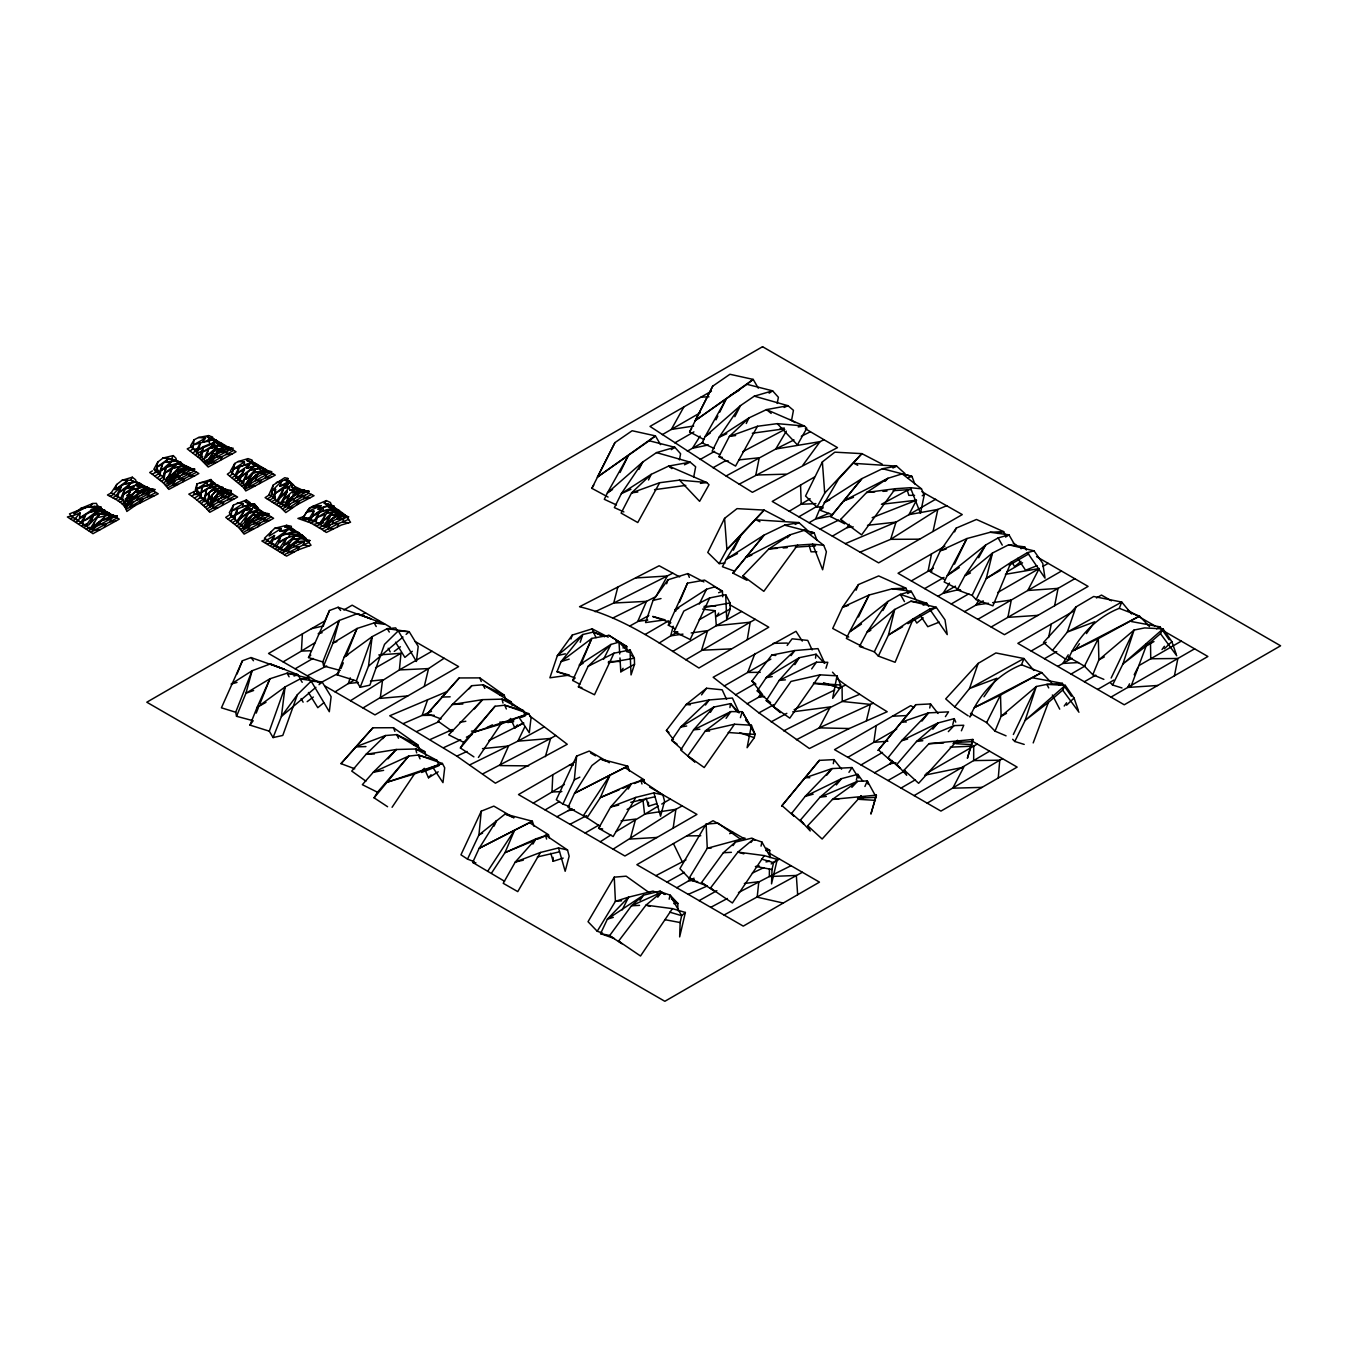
<?xml version="1.0" encoding="UTF-8"?>
<svg xmlns="http://www.w3.org/2000/svg" width="1348" height="1348" viewBox="0 0 1348 1348"><rect width="100%" height="100%" fill="white"/><g stroke="black" fill="none" stroke-linecap="round" stroke-linejoin="round"><path stroke-width="1.5" d="M677.808 910.608L677.842 903.396L670.057 895.089L661.598 892.224L631.471 905.772L609.582 935.68L620.4 942.791M769.691 857.564L769.725 850.352L766.49 848.111M223.161 490.723L215.292 491.734L225.352 489.223L231.266 490.605L231.334 493.301L229.261 495.036L229.143 492.542L226.38 493.621L222.976 487.471L217.972 488.448L212.31 495.188L210.844 505.23L207.693 503.832L207.98 502.181L204.525 500.866L200.852 497.092L201.981 486.695L212.849 484.758L213.085 482.972L218.039 485.499M769.438 868.786L769.32 876.537L738.468 892.561M200.852 497.092L201.981 486.695L196.471 489.105L197.465 492.509L200.869 495.137L196.471 489.105L196.96 483.881L210.911 479.534L213.944 483.073M685.374 912.461L681.65 915.68L680.15 922.554L679.662 936.894L685.374 912.461L672.416 908.636L645.995 905.131L618.58 941.106L621.95 943.802M777.257 859.417L773.533 862.619L772.033 869.511L771.545 883.85L777.257 859.417L764.282 855.592L737.878 852.088L710.463 888.062L713.833 890.758M252.716 463.358L252.076 460.072L248.083 458.623L246.633 460.409L255.682 463.729L252.127 462.111L233.322 469.155L234.754 463.476L232.075 473.249L233.322 469.155L244.291 465.161L244.443 461.96L238.057 461.572L234.754 463.476L230.441 471.025L245.117 485.701L255.985 469.003L262.354 468.16L266.213 469.896L254.401 472.676L266.213 469.896M552.798 774.763L551.972 792.017L533.286 803.105M876.402 795.135L870.976 813.821L876.402 795.135L832.491 799.381L807.705 825.751L810.232 830.975L800.358 820.174L820.073 797.157L841.54 778.639L857.783 774.342L862.737 781.115M972.885 739.445L967.443 758.132L972.885 739.445L928.974 743.692L904.188 770.045L906.699 775.285L896.824 764.468L916.539 741.467L938.006 722.949L954.266 718.653L955.732 722.107M302.39 633.914L301.413 651.084L283.114 661.868M200.313 482.668L207.339 482.264L196.471 489.105L207.07 485.499L207.339 482.264L210.911 479.534M998.261 777.998L999.761 760.188L1002.524 758.654M90.939 532.258L92.961 533.69L119.264 519.132L114.917 516.587L94.495 527.489L94.242 530.404L90.939 532.258L67.4 516.975L70.871 516.031M212.31 495.188L209.328 504.371L210.305 506.899L212.31 495.188L208.519 499.03L207.693 503.832M378.788 654.943L400.979 653.308L399.379 669.939L350.463 700.741M482.618 833.115L478.928 834.918L505.096 814.057L513.959 817.798L493.84 806.121L481.27 811.176L478.928 834.918L467.52 859.114L474.193 861.692M569.581 806.626L562.908 804.048L574.315 779.852L576.641 756.093L589.228 751.055L609.347 762.732M79.583 517.969L80.105 512.981L71.562 516.267L69.489 513.891L85.834 507.32L96.871 506.68L100.898 507.05L102.128 510.151L104.824 510.302L106.256 513.015L98.96 510.37L90.552 511.92L79.583 517.969L96.871 506.68M204.525 500.866L206.716 488.987L218.275 485.263L205.014 496.3L215.141 486.847L208.974 487.942L212.849 484.758L207.07 485.499L213.085 482.972L220.01 487.437M222.167 445.8L220.634 443.189L217.517 443.121L216.388 440.425L213.388 440.257L212.596 437.022L208.569 435.589L198.594 437.493L194.078 439.802L192.882 448.311L206.21 462.212L217.399 446.424L222.032 443.981L226.852 447.839L229.396 447.384L230.879 449.76L233.204 448.244L225.335 447.553L215.225 449.844L226.767 446.845L229.396 447.384M207.98 502.181L209.058 492.863L208.519 499.03L217.972 488.448L210.945 491.026L222.976 487.471L217.298 485.583M398.267 630.881L416.397 661.447L418.2 646.417L409.236 631.74L398.267 630.881L384.517 644.361L369.891 685.155L360.169 687.295L368.493 666.215L372.166 636.66L387.213 628.657L395.672 627.898L397.744 631.319M71.562 516.267L90.299 528.804L94.006 526.074L94.562 522.013L99.769 514.094L110.721 514.768L109.255 515.964L115.119 517.143L117.175 515.896L109.255 515.964L117.175 515.896M274.79 498.49L275.548 489.24L271.858 491.043L273.728 497.463L276.728 501.035L284.445 505.904L288.927 495.929L284.209 499.181L281.85 503.866M729.942 707.582L730.515 703.622L713.715 707.093L680.656 727.061L671.658 740.271L682.071 749.539M815.523 658.178L816.079 654.218L799.28 657.689L766.237 677.64L757.239 690.867L770.601 702.78L766.254 700.589L779.178 680.42L799.28 657.689L794.865 664.631M876.2 725.595L873.807 742.344L887.877 741.198M673.158 828.144L675.904 809.306L682.189 805.885M276.289 546.816L278.766 542.755C286.13 536.403 296.88 533.842 305.726 538.341L303.553 538.29L302.474 535.392L299.997 534.937L298.161 532.46L295.414 532.325L294.37 529.781L291.876 529.376L291.219 526.226L286.568 525.332L274.689 528.315L264.444 538.256L267.005 539.908L274.52 535.544L271.605 543.716L283.383 550.961L297.638 541.559L309.973 540.548L302.929 538.694L292.55 539.453L283.383 550.961M968.201 715.872L954.721 706.874L945.706 698.887L978.159 663.401L995.886 652.954L1023.941 658.532L1021.498 664.783C998.143 673.882 979.17 694.304 969.886 717.001L972.228 713.631M1065.982 659.425L1052.518 650.41L1043.504 642.423L1075.957 606.954L1093.683 596.49L1121.738 602.067L1119.278 608.336C1095.941 617.418 1076.968 637.84 1067.667 660.554L1070.026 657.184M250.998 475.996L244.881 485.095L245.74 487.083L250.998 475.996L246.111 479.113L247.105 473.03L253.997 466.526L256.777 465.886L262.354 468.16L269.583 472.878L271.774 471.665L264.747 470.637L269.583 472.878M190.557 468.211L177.026 470.064L187.861 468.144L194.904 469.155L192.663 470.064L190.557 468.211L188.686 469.458L187.574 466.661L184.71 465.667L179.554 466.846L168.399 483.679L162.94 476.855L156.031 471.21L157.8 462.01L163.074 458.034L173.285 455.59L175.931 458.236L176.841 461.404L179.722 462.094L171.499 458.893L163.074 458.034L171.499 458.893L176.841 461.404M747.281 639.474L750.196 622.203L755.251 619.339L768.781 627.208L698.921 668.001C660.975 644.277 623.753 617.468 579.556 606.718L659.155 565.756L679.662 576.91M155.778 469.239L155.222 472.474L152.408 474.311L149.695 472.541L152.442 470.873M833.3 763.693L834.041 759.615L819.365 760.373L781.655 806.037L819.365 760.373M929.766 708.003L930.508 703.926L915.831 704.684L878.121 750.347L915.831 704.684M250.307 504.085L254.502 504.017L252.379 508.803L244.611 510.235L236.439 514.599L237.484 508.921L250.307 504.085L253.121 504.708M693.731 476.99L695.652 466.779L690.193 462.162L656.51 452.608L642.743 462.027L607.375 492.964L604.308 499.316L616.457 504.927M791.529 420.525L793.45 410.314L787.99 405.697L754.307 396.16L740.524 405.579L705.156 436.516L702.089 442.869L714.255 448.463M77.24 520.395L85.649 514.768L82.616 523.647M751.426 725.241L747.095 747.719L754.273 737.693L755.082 734.441L751.426 725.241L734.491 724.23L705.442 730.818L687.783 755.874L694.911 762.008L680.689 749.994L693.613 729.824L713.715 707.093L710.396 712.3M837.007 675.837L832.66 698.315L839.838 688.289L840.663 685.037L837.007 675.837L820.073 674.826L791.006 681.414L773.364 706.47L780.475 712.603L766.254 700.589M310.343 519.856L312.921 515.896L313.882 510.976L306.586 512.055L302.929 517.834L305.861 517.615L308.54 519.62L314.236 520.85L323.234 526.36L336.326 516.099L337.27 513.807L348.576 516.84L344.802 517.447L341.684 514.464L331.103 514.852L323.234 526.36M679.409 459.904L680.605 453.754L674.826 447.283L649.18 440.762L597.45 477.057L614.941 442.616L632.128 430.737L655.398 435.876L660.52 444.621M777.189 403.44L778.403 397.289L772.606 390.836L746.977 384.315L695.231 420.593L712.721 386.151L729.925 374.272L753.195 379.411L758.301 388.157M931.502 553.927L928.064 571.266L932.075 571.013M1054.641 605.707L1058.062 588.368L1027.799 590.491L1039.19 568.553L1005.406 574.315M1048.626 637.52L1051.288 624.04M1174.428 675.82L1177.866 658.481L1150.754 658.768L1150.501 643.569L1146.322 643.788M275.548 489.24L273.728 497.463L270.999 496.013L273.206 485.111L284.782 477.697L287.832 478.439L288.287 482.466L285.001 480.056L276.289 482.466M114.917 516.587L112.609 515.222L100.527 521.457L99.87 524.574L106.054 523.9L117.209 517.918M206.21 462.212L206.682 461.505L208.114 463.324L213.827 451.192L207.019 455.725L208.317 449.625L214.551 444.52L209.884 444.031L203.531 446.576L198.864 449.457L196.757 453.046M669.164 899.183L670.057 895.089L681.65 915.68L669.771 912.158M761.047 846.14L761.923 842.045L753.481 839.181L737.878 852.088L743.826 853.84M933.052 531.449L937.82 509.426L946.818 505.669M250.121 502.602L246.414 499.99L233.507 505.028L230.896 514.835L243.28 527.742L254.957 512.324C247.83 511.97 241.326 516.823 237.484 522.451M124.522 503.326L127.504 498.844L138.608 488.229L132.845 489.56L134.059 486.577L124.875 489.004L122.938 494.548L132.845 489.56L144.185 486.493L138.608 488.229L132.643 494.901L126.746 505.753L122.466 499.518L124.875 489.004L140.074 483.46L144.994 487.369L147.623 487.167L135.777 485.449L140.074 483.46L135.541 482.045L124.589 483.999L115.035 489.594L116.737 484.454L122.061 480.292L132.323 477.209L135.558 479.736L136.687 482.82L139.535 483.544L130.672 480.259L122.061 480.292M237.282 502.838L243.213 503.512L242.488 506.595L254.502 504.017L263.702 514.801L265.657 513.874L267.713 515.677C273.037 510.875 255.21 514.65 252.683 515.155L265.657 513.874M321.65 529.292L326.351 532.46L341.398 524.995L350.564 522.249L345.037 514.919L333.293 520.783L332.585 523.715L321.65 529.292L310.748 522.889L297.908 518.441L303.233 516.756M424.283 686.418L428.563 668.574L444.132 658.245M866.461 720.607L870.387 704.397L873.352 703.201L887.186 711.727L849.274 728.527L809.39 748.528L758.924 712.873L713.159 677.252L796.011 631.302L802.279 641.092M856.334 780.155L857.783 774.342L859.249 777.796M952.8 724.466L954.266 718.653M204.037 499.434L206.716 488.987L200.936 492.947L212.849 484.758M617.788 587.256L613.728 603.028L595.075 611.672M673.225 626.264L670.681 635.868L659.189 643.03M191.804 496.115L196.909 500.007L199.504 498.086L200.515 494.328L194.045 494.531L191.804 496.115L188.804 494.143L197.01 490.284M196.96 483.881L195.359 489.745L197.465 492.509M288.927 495.929L285.658 506.966L284.394 504.658L284.445 505.904M545.35 756.666L550.607 738.434L555.797 735.519L567.255 744.281L495.39 783.188L456.787 756.11L389.741 715.771L447.3 691.473M159.873 474.917L162.434 464.218L168.618 458.708L156.705 467.234L159.148 473.502L162.434 464.218L156.705 467.234M201.492 456.264L203.531 446.576L200.212 454.815M740.406 717.641L742.209 711.71L730.886 711.592L693.613 729.824L699.831 729.251M825.97 668.237L827.79 662.306L816.45 662.188L779.178 680.42L785.412 679.847M116.737 484.454L111.193 492.778L113.485 493.907L121.354 486.24L117.63 496.586L122.466 499.518M234.367 518.879L237.484 508.921L232.26 510.572L243.213 503.512M316.039 521.625L319.291 511.886L333.613 507.977L337.489 510.151L338.5 513.234L340.876 512.897L341.718 515.576L343.706 514.852L344.802 517.447M630.021 649.955L634.352 658.195L634.537 664.227L631.049 674.927L630.021 649.955L613.98 653.19L588.132 666.3L578.393 686.84L594.485 694.759L613.98 653.19M725.696 594.721L730.043 602.96L730.212 608.993L726.724 619.676L725.696 594.721L709.671 597.939L683.824 611.065L674.067 631.605L690.176 639.525L709.671 597.939M162.94 476.855L165.972 467.571L168.685 465.852L180.683 462.179L184.743 466.863L187.574 466.661M289.887 546.21L296.948 542.503L304.328 541.61L303.216 544.98L284.293 554.685L261.883 540.986L265.809 539.47M580.23 642.255L582.757 634.52L593.39 632.06L604.645 636.61M570.945 638.986L572.277 635.06L592.176 628.842L608.218 637.183M666.637 583.751L667.951 579.809L687.851 573.591L703.909 581.932M350.244 677.842L348.323 683.537L335.045 691.861M667.951 579.809L653.039 600.416L645.574 622.557L665.12 619.861L652.685 616.457L670.849 622.692L668.322 625.186L675.533 629.011M978.159 663.401L969.515 688.558L954.721 706.874M1075.957 606.954L1067.313 632.094L1052.518 650.41M427.687 699.595L422.109 715.434L403.338 723.573M98.573 517.346L110.721 514.768L99.769 514.094L90.114 523.546L92.742 516.149L97.123 511.094L84.553 520.564L92.742 516.149L85.649 526.057M311.169 681.161L329.316 711.727L331.119 696.697L322.155 682.021L311.169 681.161L297.436 694.641L282.794 735.435L273.071 737.575L269.314 731.189L285.068 686.941L300.132 678.937L308.591 678.179L310.663 681.599M356.394 680.909L372.166 636.66L344.195 657.083L337.067 674.826L356.394 680.909L360.169 687.295M235.782 477.074L237.855 472.845L244.46 469.306L239.742 480.309M243.702 487.639L245.757 490.942L275.278 475.103L268.303 470.924L256.626 477.327L255.412 480.697L243.702 487.639L227.34 474.21L230.053 472.255M249.532 518.272L243.23 526.933L243.954 528.972L249.532 518.272L241.022 525.467M1033.191 742.917L1048.39 702.443L1062.679 690.109L1065.274 685.34L1046.857 684.38L1036.292 686.52L1001.126 716.294L995.026 731.155L1006.063 735.84M1130.989 686.452L1146.188 645.978L1160.46 633.644L1163.054 628.876L1144.637 627.915L1134.072 630.055L1098.906 659.829L1092.807 674.691L1103.86 679.375M174.549 472.979L168.011 482.685L168.888 484.623L174.549 472.979L166.09 481.64M287.832 478.439L285.001 480.056L289.399 481.084L288.101 483.41L279.828 486.274L281.816 481.051L271.858 491.043M754.947 653.494L747.719 672.433L724.23 685.98M277.924 501.507L280.704 497.109L287.309 491.211L284.209 499.181L294.37 489.594L301.177 490.133M216.354 497.126L217.955 493.031L220.853 490.217L211.788 500.917L216.354 497.126L210.305 506.899M235.698 712.233L252.076 670.765L270.291 663.941L284.394 669.316L251.031 657.554L242.387 660.79L221.426 707.818L235.698 712.233L236.54 716.294L253.171 720.725L249.987 725.106L269.314 731.189M273.071 737.575L281.395 716.496L285.068 686.941L257.097 707.363L249.987 725.106M322.779 661.952L339.174 620.484L357.372 613.66L371.492 619.035L338.129 607.274L329.468 610.509L308.507 657.538L322.779 661.952L323.621 666.013L340.252 670.445M132.643 494.901L126.324 507.606L125.903 504.91L132.643 494.901L127.504 498.844L130.301 491.11L124.067 502.585M256.221 713.092L258.496 707.38M260.029 703.555L269.937 678.769L287.124 673.191L297.891 674.64L299.93 678.111M341.01 668.541L343.302 662.812M346.352 655.195L357.018 628.488L374.205 622.911L384.972 624.36L357.372 613.66M242.876 483.544L247.105 473.03L242.134 475.793L253.997 466.526L246.853 468.295L249.666 464.521L244.291 465.161M237.046 674L242.387 660.79M323.368 625.607L329.468 610.509M557.01 671.692L561.105 661.565L582.757 634.52L557.347 655.65L549.883 677.808L569.429 675.095L557.01 671.692L575.175 677.926L572.647 680.437L579.859 684.262M236.54 716.294L245.926 693.26L252.076 670.765L231.098 684.076L237.012 682.425M323.621 666.013L333.023 642.979L339.174 620.484L318.179 633.796L322.138 632.701M929.631 609.094L947.24 634.605L944.999 619.827L936.237 607.308L929.631 609.094L913.253 618.783L895.106 662.289L878.34 656.088L874.33 651.842L859.519 646.349L867.067 632.128L887.877 601.478L900.346 594.384L911.197 591.3L916.101 599.809M1027.429 552.629L1045.02 578.14L1042.779 563.38L1034.017 550.843L1027.429 552.629L1011.034 562.318L992.903 605.842L976.137 599.624L972.127 595.395L957.299 589.885L964.865 575.663L985.658 545.03L998.143 537.919L1008.978 534.836L1013.881 543.345M820.713 506.797L815.591 518.98L809.053 522.721M580.718 664.766L591.806 638.413L608.875 635.329L626.736 646.484L627.073 652.044M675.601 611.402L677.185 607.628M679.561 601.983L687.48 583.162L704.549 580.095L722.41 591.233L722.747 596.81M856.081 590.205L858.44 584.56L878.677 575.933L905.822 588.099L907.608 591.604M954.654 531.853L956.238 528.096L976.474 519.469L1003.62 531.634L1005.406 535.139M572.647 680.437L591.806 638.413L561.105 661.565L569.159 659.138M668.322 625.186L687.48 583.162M294.74 543.632L293.274 547.035L282.052 553.236M875.408 800.358L859.367 799.364L860.968 795.674M864.927 786.474L867.303 780.947L857.598 781.301L820.073 797.157L826.341 796.415M961.394 730.784L963.769 725.258L954.064 725.612L916.539 741.467L922.807 740.726M90.114 523.546L93.888 514.97L106.088 512.004L108.918 512.796L110.637 515.29L113.451 514.869L115.119 517.143M337.472 526.664L338.904 523.428L348.744 519.283M233.76 517.295L237.484 508.921M273.206 485.111L268.859 494.783L270.999 496.013M284.293 554.685L286.534 556.134L297.992 549.933L299.475 546.631L293.274 547.035L304.328 541.61M494.076 826.105L496.553 820.561L479.163 848.33L472.676 862.417L504.523 881.272M120.697 498.288L124.875 489.004L119.517 492.087L130.857 483.14L127.116 487.673L134.059 486.577L122.938 494.548M196.909 500.007L205.216 507.219L221.038 497.901L224.375 493.469L217.938 494.076L219.522 490.655M481.27 811.176L460.949 854.817L467.52 859.114M576.641 756.093L556.32 799.752L562.908 804.048M220.583 460.089L222.252 456.551L226.06 454.512L233.709 450.401L236.035 451.782L208.215 467.031L199.74 458.438L187.22 448.884L192.41 446.205L192.461 449.272L190.22 450.872M222.167 505.348L223.835 501.81L227.643 499.754L235.293 495.643L237.619 497.041L209.799 512.291L205.216 507.219M612.447 937.888L600.568 933.625L607.392 919.151L628.589 897.161L653.072 891.079L658.363 893.404M203.885 458.994L208.317 449.625L202.84 451.799L214.551 444.52M1013.359 734.491L1036.292 686.52L1025.12 720.472L1014.774 741.484L1024.21 744.416M1111.156 678.027L1134.072 630.055L1122.901 664.025L1112.572 685.02L1121.991 687.952M648.489 479.972L651.168 474.378L668.692 466.054L690.193 462.162L684.464 464.79M746.27 423.508L748.949 417.914L766.473 409.607L787.99 405.697L784.165 407.45M878.34 656.088L888.5 634.975L894.701 609.465L910.911 601.225L926.919 603.365L928.62 606.499M976.137 599.624L986.281 578.511L992.499 553.017L1008.708 544.761L1024.699 546.9L1026.401 550.035M874.33 651.842L894.701 609.465L867.067 632.128L870.808 630.325M972.127 595.395L992.499 553.017L964.865 575.663L970.476 572.967M858.474 616.963L869.072 595.024L892.41 588.739L905.822 588.099L901.879 589.295M954.502 564.155L966.87 538.56L990.19 532.275L1003.62 531.634L997.689 533.437M524.894 726.673L517.851 741.181L469.913 764.805M620.046 472.508L628.337 455.523L607.375 492.964L612.565 489.459M715.99 419.835L717.844 416.043M719.68 412.269L726.134 399.059L705.156 436.516L710.345 432.994M234.721 475.945L239.27 466.711L237.855 472.845L249.666 464.521M784.485 520.682L764.114 510.083L737.036 508.634L724.567 518.373L707.767 552.461L719.175 563.633L724.971 563.11M882.283 464.218L861.894 453.636L834.833 452.17L822.364 461.909L805.548 496.013L816.972 507.168L822.769 506.663M343.706 514.852L343.15 513.756L331.103 514.852L332.4 512.223L338.584 511.684L340.876 512.897M603.55 659.324L610.897 644.462L619.002 642.12L626.736 646.484L622.928 647.95M699.241 604.089L706.571 589.228L714.676 586.886L722.41 591.233L718.619 592.716M271.437 531.5L269.179 536.066L281.311 528.534L274.689 528.315M242.438 482.416L247.105 473.03M244.611 510.235L240.551 518.39L252.379 508.803L244.611 510.235L236.507 521.625M608.066 497.058L591.839 488.33L614.941 442.616M704.06 439.616L689.62 431.866L712.721 386.151M205.755 498.642L201.324 503.697M622.186 909.917L628.589 897.161L615.413 901.323L597.231 931.249L602.438 933.035M995.026 731.155L986.652 722.595L1000.502 695.079L1041.701 672.585L1051.693 683.048M1092.807 674.691L1084.449 666.148L1098.3 638.632L1139.498 616.12L1149.49 626.584M165.753 481.253L171.567 469.761L176.318 464.437L180.683 462.179L176.066 460.696L165.484 462.078L176.908 461.1L176.066 460.696L178.559 463.459M733.363 550.203L740.726 535.645L764.114 510.083L726.909 549.546L719.175 563.633M423.356 769.135L421.654 772.455L438.825 765.731L437.19 760.491L415.69 748.999L396.261 749.488L366.033 754.324L351.727 771.09L365.864 781.132M509.679 719.293L507.994 722.629L513.706 720.371M638.935 469.458L642.743 462.027L621.344 493.671L614.368 507.606L623.888 511.92M734.829 416.701L740.524 405.579L719.141 437.207L712.148 451.142L719.781 454.596M1129.54 683.824L1127.669 687.446L1157.713 685.475M1134.19 674.741L1137.914 667.462M904.929 473.519L896.656 466.122L882.435 468.7L861.928 478.607L832.289 514.7L820.224 510.285L838.507 479.197L861.894 453.636L824.706 493.082L816.972 507.168M777.291 423.643L797.409 444.891L806.812 428.243L804.453 426.052L777.291 423.643L757.475 426.271L735.553 466.071L718.905 456.652L729.386 436.398L748.949 417.914L719.141 437.207L726.791 433.719M117.63 496.586L116.316 495.946L121.354 486.24M908.603 489.661L881.44 504.304L916.471 500.209L908.956 514.65L937.82 509.426L890.657 539.335L860.058 552.158M195.797 451.513L200.262 443.088L213.169 438.892L216.388 440.425M132.323 477.209L130.672 480.259L136.687 482.82M252.379 508.803L250.307 512.678L258.226 509.207L255.935 511.785L263.702 514.801M294.37 529.781L290.898 528.568L286.972 530.455L279.811 531.281L281.311 528.534M978.817 599.86L976.019 605.016L988.472 603.247M171.499 458.893L173.285 455.59M259.507 483.578L261.445 480.023L272.97 473.721M257.872 526.782L259.81 523.209L271.319 516.907L273.627 518.306L244.123 534.128L238.748 527.54L225.706 517.396L231.452 513.622L230.963 517.11L228.149 519.132M157.8 462.01L153.807 469.34L156.031 471.21M104.15 527.388L106.054 523.9L94.242 530.404L100.207 529.579M882.889 610.543L887.877 601.478L849.526 631.942L846.359 638.413L861.086 645.894M978.682 557.718L985.658 545.03L947.307 575.495L944.156 581.948L960.72 590.373L957.299 589.885M233.507 505.028L229.312 512.661L230.896 514.835M280.637 503.276L287.309 491.211M679.51 480.107L699.612 501.338L709.014 484.707L706.672 482.5L679.51 480.107L659.678 482.719L637.773 522.535L621.125 513.116L631.589 492.863L651.168 474.378L621.344 493.671L630.915 489.29M711.424 391.173L683.857 406.928L671.321 429.439L693.647 426.035M276.728 501.035L283.754 488.465L293.224 484.606L297.874 490.52M314.236 520.85L319.291 511.886L312.921 515.896L323.267 510.858L328.878 510.302L333.613 507.977L327.564 506.292L318.027 509.123L321.161 505.635L312.534 506.477L309.568 507.977L306.586 512.055L321.161 505.635L309.568 507.977L302.929 517.834M653.915 792.877L660.554 816.197L664.547 801.133L662.913 794.916L653.915 792.877L635.801 797.409L613.155 836.552L598.613 828.245L610.661 806.963L631.353 783.761L643.822 779.616L644.917 783.306M558.527 847.943L565.166 871.28L569.159 856.199L567.525 849.981L558.527 847.943L540.413 852.475L517.767 891.618L503.225 883.311L515.273 862.029L535.965 838.844L548.434 834.682L549.529 838.372M194.078 439.802L190.59 445.767L192.882 448.311M532.898 844.101L535.965 838.844L505.011 852.627L491.683 872.847M628.269 789.035L631.353 783.761L600.399 797.561L587.071 817.781L568.047 807.351L574.551 793.264L591.941 765.495L600.483 758.991L627.73 766.153L629.398 771.157M891.955 760.407L889.95 763.827L874.532 772.741L834.53 749.656L910.743 705.661L914.062 707.582M182.637 482.045L184.71 478.523L196.572 472.171L198.864 473.519L194.921 475.659A532.78 307.597 0 0 1 182.637 482.045L168.854 489.391L163.327 482.87L152.408 474.311M649.955 893.168L626.163 876.183L614.25 877.16L588.031 921.695L597.231 931.249M740.136 838.911L718.046 823.139L706.116 824.1L679.914 868.651L689.114 878.205L694.321 879.991M786.322 431.141L775.757 449.019L726.05 475.996L650.006 426.423L683.857 406.928M591.839 488.33L593.794 485.027M689.62 431.866L691.591 428.563M238.242 479.534L244.46 469.306M689.114 878.205L707.279 848.28L706.116 824.1M292.533 492.61C294.757 491.279 313.545 489.24 307.58 492.441L304.732 490.284L292.533 492.61L294.37 489.594L289.786 489.947L289.298 487.538L284.984 487.942L288.101 483.41L275.548 493.183L283.754 488.465L280.704 497.109L289.298 487.538M387.584 806.727L374.087 797.831L377.491 792.236L408.697 756.093L418.352 755.049L437.19 760.491M473.906 756.885L460.409 747.988L463.83 742.394L495.036 706.268L504.674 705.206L523.513 710.649L525.147 715.889L521.339 717.389M690.429 877.716L688.424 881.002L676.763 887.742M308.54 519.62L313.882 510.976M319.055 524.204L328.878 510.302L317.387 517.396L325.138 514.397L323.116 521.002L320.167 524.49M80.88 522.434L85.649 514.768M849.206 524.254L847.134 527.557L832.356 536.167M949.514 583.027L943.078 593.322L957.4 589.935M1068.239 654.842L1062.864 663.435L1078.569 662.559M700.134 436.078L692.434 448.277L687.362 451.176M249.886 504.708L245.252 501.827L246.414 499.99M285.658 506.966L291.741 497.446L298.296 491.38L287.613 500.58L291.741 497.446M297.2 504.658L299.627 500.883L311.506 494.463L314.017 495.71L297.2 504.658L285.81 512.56L280.553 507.354L265.084 497.631L268.724 495.272M219.454 450.872L221.005 448.463L211.114 458.168L219.454 450.872L231.266 448.008M848.954 772.337L852.037 767.551L858.541 777.83M945.42 716.631L948.52 711.862L928.502 712.89L902.132 721.905L906.26 722.023M760.609 694.001L758.419 697.354L747.045 703.841M274.588 545.805L280.62 536.605L283.754 534.651L294.69 531.045L298.161 532.46M487.925 870.892L514.599 830.183L532.342 821.218L534.01 826.223M619.962 657.942L620.805 671.793L623.079 668.305M583.313 815.81L609.987 775.117L627.73 766.153L574.551 793.264L609.987 775.117L600.399 797.561L619.271 789.76M718.77 613.07L716.479 616.541L730.212 608.993M271.605 543.716L269.92 542.452L274.52 535.544M639.98 900.38L643.468 895.173L660.065 891.146L664.699 894.314M733.026 845.6L735.351 842.129L751.948 838.102L755.183 840.326M94.562 522.013L90.08 528.652L99.129 522.687L104.79 517.025L94.006 526.074M294.639 488.903L291.421 487.285L293.224 484.606L289.618 482.196L284.984 487.942M392.066 807.284L414.476 773.954L442.397 763.474L444.705 767.821L442.97 782.632L433.045 767.703M478.405 757.458L500.799 724.112L528.719 713.631L531.028 717.995L529.292 732.79L519.368 717.861M672.416 908.636L640.519 956.018L618.58 941.106M764.282 855.592L732.402 902.975L710.463 888.062M279.053 548.939L286.433 538.054L283.939 545.283L280.687 549.192M983.973 696.781L996.897 678.263L969.515 688.558L1023.941 658.532L1033.832 670.445M1074.727 650.444L1079.411 643.704M1086.454 633.594L1094.677 621.799L1067.313 632.094L1121.738 602.067L1131.629 613.997M734.491 724.23L704.212 767.551L687.783 755.874M820.073 674.826L789.793 718.147L773.364 706.47M339.325 515.172L336.461 519.283L343.791 518.559L346.942 516.907M858.44 584.56L842.567 607.207L832.71 628.454L848.751 637.065M956.238 528.096L940.348 550.742L930.491 572.007L944.763 579.657M293.005 494.396L299.896 492.593L296.493 497.395L287.613 502.888M726.083 718.316L730.886 711.592L705.442 730.818L709.57 731.121M811.664 668.911L816.45 662.188M572.277 635.06L557.347 655.65L565.334 653.814M337.067 674.826L339.191 671.911M802.852 465.229L820.056 441.639L823.982 439.718L837.496 447.62L752.403 492.323L726.05 475.996M812.659 544.154L822.634 569.766L826.391 551.753L823.679 545.283L812.659 544.154L797.561 545.165L763.827 591.334L742.9 575.832L768.933 548.872L790.164 534.768L804.419 530.303L814.158 532.831L817.023 540.413M705.476 705.038L709.183 699.949L732.419 698.028L739.226 712.789M910.456 487.706L920.431 513.302L924.189 495.289L921.476 488.819L910.456 487.706L895.358 488.717L861.608 534.886L840.697 519.384L866.713 492.424L887.961 478.304L902.2 473.856L911.939 476.366L914.82 483.966M791.04 655.634L794.747 650.545L818 648.624L824.791 663.385M297.436 694.641L281.395 716.496L315.887 687.328M712.283 889.747L701.466 882.637L723.354 852.728L735.351 842.129M1064.212 706.032L1066.605 702.763M1162.01 649.567L1164.402 646.299M332.568 518.997L326.688 526.95L323.941 525.737M198.594 437.493L205.503 438.1L202.706 441.891L208.94 441.318L213.169 438.892L207.289 437.106L208.569 435.589M701.55 694.86L706.537 688.238L722.191 689.805L726.555 699.342M787.131 645.456L792.102 638.817L807.755 640.401L812.119 649.921M177.329 474.968L182.907 468.514L193.876 468.969L180.497 470.755L172.375 478.709L177.329 474.968L168.888 484.623M239.792 524.776L248.369 513.386L244.645 521.373L254.957 512.324M673.478 739.496L666.401 730.447L686.199 704.482L706.537 688.238M757.239 690.867L762.597 694.608L751.965 681.043L771.764 655.077L794.747 650.545L766.237 677.64L772.252 676.595M137.934 492.408L145.129 490.655L141.944 494.834L130.739 501.186M126.324 507.606C132.542 499.889 138.052 489.577 148.786 487.993L153.065 490.723L155.189 489.509L146.561 488.785L153.065 490.723M657.757 897.212L661.598 892.224L645.995 905.131L649.955 906.294M750.92 842.5L753.481 839.181M742.9 575.832L746.977 580.314L732.975 573.136L764.148 535.072L784.637 525.164L798.859 522.586L807.132 529.983M840.697 519.384L844.758 523.85L830.772 516.672L832.289 514.7M331.608 505.416L330.395 502.484L326.334 500.597L324.261 503.242L334.136 506.326L334.961 509.392L337.489 510.151L327.564 506.292L329.906 504.59L334.136 506.326L324.261 503.242L329.906 504.59L318.027 509.123M211.788 500.917L217.955 493.031L231.266 490.605M782.312 805.902L793.854 816.062L791.596 813.417L805.228 796.348L832.036 768.579L852.037 767.551M878.778 750.196L890.337 760.373L888.079 757.711L901.694 740.659L928.502 712.89L921.931 721.079M826.779 775.134L832.036 768.579L805.666 777.611L809.794 777.712M495.036 706.268L460.409 747.988M97.882 506.241L90.148 506.764L100.898 507.05L97.882 506.241L96.365 503.36L92.793 503.495L90.148 506.764L80.728 508.466L73.904 513.79L85.834 507.32M732.975 573.136L764.148 535.072L726.319 559.184L722.444 566.733L734.491 571.164M830.772 516.672L861.928 478.607L824.117 502.72L829.694 499.906M139.906 502.871L143.057 499.046L156.031 492.492L158.255 493.789L135.154 505.551L126.847 511.448C124.623 502.585 114.681 499.013 107.452 494.986L111.109 493.014M836.333 784.924L841.54 778.639L805.228 796.348L813.147 794.191M932.799 729.217L938.006 722.949L901.694 740.659L907.642 739.041M382.832 738.637L385.444 735.536L396.666 734.626L417.846 744.989L419.397 748.763M469.155 688.794L471.766 685.694L482.988 684.784L504.169 695.164L505.719 698.921M424.266 768.309L428.496 777.779L431.074 774.763M510.589 718.467L514.818 727.937L517.396 724.921M374.087 797.831L408.697 756.093L373.312 772.236L362.359 784.688L377.491 792.236M413.701 745.124L417.846 744.989L393.447 727.718L372.874 727.802L341.01 763.642L354.743 768.781M500.024 695.282L504.169 695.164L479.787 677.892L459.196 677.96L427.333 713.8L441.066 718.939M208.114 463.324L215.764 454.512M341.01 763.642L372.874 727.802M427.333 713.8L459.196 677.96M74.898 518.929L80.105 512.981M512.24 705.476L511.111 701.836L502.012 699.157L482.584 699.646L448.682 734.845L463.83 742.394M388.022 758.84L396.261 749.488L373.312 772.236L383.607 770.348M474.361 708.997L482.584 699.646L452.355 704.482L438.049 721.247L452.203 731.29M293.207 543.766L286.467 551.349L284.024 550.49L298.734 538.796L297.638 541.559L288.034 547.12L289.399 542.57L283.939 545.283L294.538 536.302L292.55 539.453L304.244 537.414L302.929 538.694L305.491 540.262M861.086 795.943L822.145 839.012L807.705 825.751M957.552 740.237L918.628 783.306L904.188 770.045M245.74 487.083L260.265 471.547L249.329 481.051L254.368 477.58M252.868 519.806L258.53 514.094L247.796 523.075L252.868 519.806L243.954 528.972M284.984 526.984L286.568 525.332L291.876 529.376L284.984 526.984L290.898 528.568L279.811 531.281M308.507 657.538L310.798 655.128M787.283 537.801L790.164 534.768L745.95 557.28L751.796 555.191M885.08 481.337L887.961 478.304L843.747 500.833L853.486 497.328M851.852 787.333L857.598 781.301L832.491 799.381L838.759 799.094M948.335 731.627L954.064 725.612M246.111 479.113L255.985 469.003L250.829 469.913L261.798 467.958L263.635 470.014M172.375 478.709L182.907 468.514M471.766 685.694L452.355 704.482L462.853 704.01M588.132 666.3L610.897 644.462L579.236 664.968L583.044 663.486M1066.588 705.189L1074.036 698.045L1065.274 685.34L1025.12 720.472L1048.39 702.443M1164.386 648.742L1171.833 641.597L1163.054 628.876L1122.901 664.025L1146.188 645.978M348.576 516.84L337.27 513.807L327.749 522.805L329.839 516.705L323.116 521.002L332.4 512.223L326.856 512.88L338.584 511.684L329.99 509.376L335.096 511.701M255.513 465.768L251.065 463.122L252.127 462.111L246.633 460.409M207.019 455.725L217.399 446.424L210.76 447.789L222.032 443.981L215.865 442.397L198.864 449.457L200.262 443.088L193.522 444.891L205.503 438.1M134.143 497.463L130.234 500.9L141.641 490.234L135.862 492.037L148.786 487.993L141.355 487.302L145.112 488.583M820.224 510.285L823.207 507.758M319.021 684.666L322.155 682.021L300.132 678.937L302.205 682.324M368.493 666.215L402.968 637.031M406.102 634.386L409.236 631.74L387.213 628.657L389.302 632.044M249.329 481.051L258.125 473.687L270.662 471.514M923.178 617.805L916.792 623.096L914.736 619.507M1020.975 561.358L1014.589 566.649L1012.533 563.06M323.705 702.814L317.791 707.683L308.439 692.468M412.286 651.303L404.872 657.403L395.537 642.187M247.796 523.075L256.524 515.913L269.162 513.773M649.18 440.762L655.398 435.876L597.45 477.057M746.977 384.315L753.195 379.411L695.231 420.593M312.921 515.896L323.132 508.044L323.267 510.858M922.234 495.794L925.132 493.587L962.27 514.582L878.626 562.874L772.219 501.439L814.394 477.091M307.176 701.668L313.309 697.034M394.273 651.387L400.407 646.754M302.474 535.392L288.657 534.415L290.039 536.47L278.766 542.755L280.62 536.605L273.914 539.621L286.972 530.455L283.754 534.651L291.252 533.606L294.69 531.045L289.871 529.596L295.414 532.325M195.325 454.748L202.874 450.232M126.358 509.325L143.057 499.046L136.974 499.956L125.313 507.354M176.318 464.437L164.439 473.165L164.136 478.203L165.972 467.571L176.318 464.437L168.685 465.852L171.634 461.252L161.17 470.519L165.972 467.571L164.439 473.165L171.567 469.761L169.359 477.209L179.554 466.846L174.044 467.857L184.71 465.667L177.565 463.847L182.957 466.105M115.035 489.594L127.74 480.461L124.589 483.999L135.541 482.045L138.355 484.859M229.783 475.945L232.597 473.923M236.439 514.599L248.723 505.786L245.201 510.05L254.502 504.017M199.74 458.438L202.689 456.349M234.316 479.349L242.084 474.479M232.682 522.552L235.748 520.412M284.327 510.606L299.627 500.883L293.628 501.827L282.541 508.904M123.831 505.534L126.173 503.95M671.355 449.625L674.826 447.283L656.51 452.608M769.152 393.178L772.606 390.836L754.307 396.16M157.21 477.799L160.26 475.76M238.478 482.685L241.814 480.444M236.844 525.889L240.18 523.647M203.632 461.96L206.985 459.719M230.457 520.85L234.956 517.851M197.6 456.618L201.981 453.703M861.507 624.04L849.526 631.942L869.072 595.024L842.567 607.207L848.499 605.404M907.76 593.558L911.197 591.3L892.41 588.739M959.304 567.592L947.307 575.495L966.87 538.56L940.348 550.742L946.279 548.956M1005.557 537.094L1008.978 534.836L990.19 532.275M161.423 481.202L164.759 478.995M232.109 477.664L235.512 475.423M203.329 505.483L208.182 502.315M913.253 618.783L888.5 634.975L902.638 626.769M1011.034 562.318L986.281 578.511L1000.435 570.305M201.745 460.224L206.918 456.871M233.322 469.155L244.443 461.96M269.566 500.344L275.177 496.704L275.43 499.383L271.807 501.692M706.571 589.228L674.927 609.717L678.718 608.251M236.456 481.034L239.674 478.944M267.325 498.979L270.948 496.637M242.151 485.988L245.808 483.629M274.048 503.074L277.3 500.967M240.517 529.174C250.172 525.501 259.962 521.44 269.01 515.526L271.319 516.907M199.184 501.877L205.031 498.12M600.264 841.775L610.88 834.968M616.171 831.564L658.313 806.053M240.399 484.336L243.904 482.095M234.805 524.22L237.973 522.215M280.553 507.354L284.175 505.045L289.82 504.186L287.781 508.213L292.887 507.303M165.063 484.522C174.903 480.629 185.047 476.838 194.264 470.806L196.572 472.171M119.989 502.197L123.443 500.007M278.446 505.888L284.782 501.877M159.384 479.517L164.338 476.4M276.256 504.455L279.895 502.164M206.935 465.363L222.252 456.551L216.253 457.107L205.385 463.678M208.519 510.622L223.835 501.81L217.837 502.366L206.969 508.937M299.189 534.802L297.217 536.049L303.553 538.29M194.483 498.086L200.515 494.328M238.748 527.54L242.067 525.467M122.028 503.815L128.009 500.125M810.148 498.76L789.203 511.246M315.314 642.507L301.413 651.084L311.354 650.713M428.496 777.779L438.218 771.814M514.818 727.937L522.923 722.966M192.899 452.827L197.802 449.828M163.327 482.87L168.652 479.618M685.829 659.812L750.196 622.203L716.31 625.691L672.635 651.488M564.408 784.469L551.972 792.017L561.83 791.579M154.902 476.063L160.008 472.979M242.05 530.826L249.886 526.091L247.56 529.933L243.297 532.494M299.896 492.593L289.871 498.642L294.521 498.575L293.628 501.827L308.928 493.216L311.506 494.463M244.932 489.29L261.445 480.023L255.412 480.697L270.645 472.322M655.869 875.678L685.947 859.923M167.91 487.791L184.71 478.523L178.559 479.231L180.278 475.709L191.955 469.458L194.264 470.806M117.731 500.63L121.303 498.524M166.613 486.156L175.223 481.051L172.173 485.229L178.206 484.286M989.567 751.173L914.113 795.606M115.338 499.148L118.826 497.075M613.087 849.173L675.904 809.306L644.563 814.04L643.047 800.628L646.383 798.69M630.055 625.876L648.826 615.497M545.097 809.929L559.538 801.453M729.672 833.687L732.587 831.969M861.018 764.956L882.502 752.42M893.555 761.721L889.95 763.827L895.948 762.749M927.188 803.155L999.761 760.188L973.66 760.592L973.728 746.084L950.239 747.18M249.414 481.522L256.626 477.327M245.976 525.771L266.668 514.127L269.01 515.526M295.145 668.81L312.989 658.431M645.187 634.453L668.574 620.855M661.75 804.048L670.344 799.044M907.945 623.703L936.237 607.308L910.911 601.225M1009.264 565.183L1028.726 553.91M585.116 833.03L598.815 825.111M325.138 620.788L268.538 653.46L319.931 683.116L338.23 673.36M343.824 609.987L352.182 605.168L390.398 627.224M662.323 434.629L700.185 412.774M730.7 395.166L738.957 390.398M798.825 516.806L816.787 506.427M935.664 499.232L895.999 522.131L845.331 543.648M944.881 546.21L898.038 573.254L1004.445 634.689L1088.089 586.397L1036.545 556.64M574.585 762.176L518.491 794.562L624.899 855.997L696.95 814.411L649.669 787.114M911.332 580.921L933.439 568.165M924.644 588.604L944.004 577.416M937.938 596.288L955.513 586.144M951.25 603.971L968.791 593.828M1006.72 571.94L1022.559 562.79M964.545 611.638L983.248 600.854M997.689 592.513L1039.19 568.553M1042.796 566.463L1048.188 563.346M977.839 619.322L1061.499 571.03M991.151 627.005L1074.794 578.713M1073.042 611.486L1017.841 643.35L1124.249 704.785L1207.892 656.493L1161.336 629.617M1096.463 597.956L1101.485 595.058L1111.46 600.82M1031.136 651.033L1046.2 642.339M847.825 757.34L896.673 729.133M1044.447 658.717L1056.765 651.59M1057.742 666.401L1071.946 658.195M1071.037 674.067L1085.224 665.878M1084.348 681.751L1095.823 675.129M1145.025 646.72L1153.989 641.547M901.037 788.058L915.393 779.767M926.093 773.584L977.249 744.062M771.174 863.933L779.565 859.097M1097.643 689.435L1113.768 680.133M1138.841 665.642L1181.286 641.143M1110.954 697.118L1194.598 648.826M279.794 551.736L283.417 549.664L289.466 549.057L288.017 552.562L294.1 551.905M674.775 442.885L693.917 431.882M353.766 680.403L348.323 683.537L358.399 682.425M375.553 667.9L400.979 653.308M770.854 659.138L747.719 672.433L760.255 672.315M735.486 694.86L755.183 683.52M214.096 455.641L229.008 447.62L233.709 450.401M432 651.236L399.379 669.939L428.563 668.574L362.983 707.97M125.162 499.03L130.284 496.115M874.532 772.741L887.961 780.509L904.356 771.157M953.036 743.54L956.389 741.619M347.75 655.061L344.195 657.083L357.018 628.488L333.023 642.979L336.865 641.597M265.977 702.325L257.097 707.363L269.937 678.769L245.926 693.26L253.626 690.496M677.791 631.841L670.681 635.868L682.981 634.116M699.14 619.777L715.148 610.728L716.31 625.691L741.653 611.486L755.251 619.339M234.282 515.239L230.963 517.11L234.619 516.941M166.377 478.085L169.612 476.265M170.421 481.236L180.278 475.709L176.504 475.979M209.547 498.625L204.273 501.591L207.946 501.372M275.177 548.687L278.716 546.715M699.123 900.649L716.883 890.674M112.811 497.698L117.529 495.053M700.118 459.483L714.625 451.344M713.008 467.756L724.348 461.404L728.459 460.982M308.928 493.216L306.266 491.969L296.493 497.395L305.086 495.238L303.637 498.659L309.989 497.816M324.042 530.893L338.904 523.428L332.585 523.715L343.791 518.559L342.678 521.878L348.559 522.805M375.182 622.591L378.839 620.552M666.94 882.064L684.447 872.341M110.165 496.317L113.754 494.328M254.907 475.591L265.96 469.542L268.303 470.924M703.285 442.279L692.434 448.277L708.408 444.958M251.924 519.519L264.309 512.729L266.668 514.127M277.519 550.237L282.339 547.574M620.805 671.793L634.537 664.227M758.924 712.873L773.6 704.802M627.073 809.423L643.047 800.628L639.188 799.836M295.448 535.257L299.29 533.134L305.541 537.919L311.017 545.249L297.992 549.933M739.176 484.185L820.056 441.639L775.757 449.019L794.006 439.92M762.109 695.332L758.419 697.354L764.586 696.461M771.123 721.905L786.828 713.328M88.665 530.657L94.495 527.489M279.828 486.274L289.399 481.084L291.707 483.241M556.943 816.77L571.99 808.598M96.854 510.521L100.729 508.415L112.609 515.222M555.797 735.519L544.339 726.825L517.851 741.181L550.607 738.434L482.854 773.819M724.044 915.039L802.38 872.274M1104.315 656.931L1098.906 659.829L1098.3 638.632L1072.064 651.185L1139.498 616.12L1119.278 608.336M1156.533 628.825L1160.122 626.887L1169.171 639.778M1006.518 713.378L1001.126 716.294L1000.502 695.079L974.284 707.633L1041.701 672.585L1021.498 664.783M1058.736 685.289L1062.342 683.352L1071.39 696.242M134.952 496.098L145.129 490.655M176.47 475.119L189.63 468.093L191.955 469.458M96.854 523.428L100.527 521.457M287.613 529.107L290.292 527.691L299.29 533.134M710.733 907.356L727.364 898.476M231.367 449.002L216.253 457.107L217.651 453.602L214.281 454.023M107.671 515.256L110.266 513.874M235.293 495.643L232.951 494.261L217.837 502.366L219.235 498.861L213.607 499.822M86.339 529.023L89.524 527.338M336.124 511.549L338.736 510.167L345.037 514.919M272.785 547.136L276.054 545.401M216 451.782L222.791 448.21L219.64 452.54L227.526 451.041L226.06 454.512L232.176 453.872M258.664 468.076L261.192 466.745L265.96 469.542M213.54 499.181L224.375 493.469M742.664 451.732L784.772 429.49M672.787 573.17L613.728 603.028L646.518 601.343L655.869 596.625L667.412 576L635.953 577.938M101.639 513.234L105.565 511.162M141.759 487.319L144.421 485.937L146.797 487.235M330.243 509.527L334.27 507.421L338.736 510.167M136.94 484.741L139.585 483.359L144.421 485.937M153.773 491.178L151.482 489.863L141.944 494.834L153.773 491.178L156.031 492.492M569.985 824.302L586.65 815.607M796.415 739.749L819.264 727.869L870.387 704.397L842.264 701.466L783.643 730.869M270.274 545.552L273.779 543.75M319.156 527.675L333.293 520.783M360.388 615.463L365.493 612.851M253.795 465.279L256.356 463.982L261.192 466.745M217.938 494.076L222.673 491.683M307.26 675.82L326.688 665.963M83.93 527.338L89.44 524.557M892.932 467.992L896.656 466.122L854.059 463.375L857.732 465.279M737.491 553.556L726.319 559.184L740.726 535.645L726.909 549.546L724.567 518.373M795.151 524.456L798.859 522.586L756.262 519.839L759.935 521.743M488.886 740.625L523.85 723.067M694.052 878.188L688.424 881.002L694.422 880.244M801.302 436.28L810.434 431.748L823.982 439.718M791.023 865.702L769.32 876.537L796.331 875.459L797.662 894.735M158.643 470.789L155.222 472.474L160.092 472.086M212.31 448.176L221.83 443.458L229.008 447.62M95.674 513.521L101.285 510.74M613.07 617.906L646.518 601.343L637.789 621.327L647.781 620.097M486.982 727.499L492.408 724.836M574.315 779.852L579.842 777.139M331.001 519.233L337.674 515.998M794.107 709.705L834.665 690.041M838.355 688.255L845.668 685.07L873.352 703.201M91.748 507.674L94.495 506.359M820.073 529.073L838.776 520.058M81.436 525.602L87.788 523.647M1020.958 548.703L1024.699 546.9M923.178 605.168L926.919 603.365L900.346 594.384L904.457 601.562M78.858 523.85L82.329 522.182M267.645 543.985L270.847 542.469M752.386 873.049L763.794 867.623M212.967 442.599L216.944 440.729L221.83 443.458M430.214 739.496L452.439 729.521M316.544 526.057L323.739 522.67M148.87 489.846L151.262 488.751M443.543 747.702L460.679 739.799M466.391 737.171L472.12 734.542M456.787 756.11L467.048 751.443M199.083 492.239L194.045 494.531L193.994 491.464M207.912 439.886L210.642 438.656M309.214 542.284L303.216 544.98L309.029 545.856M961.242 741.231L955.85 743.675L971.874 744.652M859.367 799.364L864.759 796.938M76.145 522.064L78.875 520.867M416.818 731.475L439.263 721.551M688.255 894.364L707.43 885.906M264.848 542.452L268.538 540.851M431.545 711.34L422.109 715.434L434.157 715.249M104.824 510.302L101.471 509.291L98.96 510.37L106.088 512.004L103.611 513.537L110.637 515.29M313.747 524.439L321.431 522.367M312.534 506.477L326.334 500.597M73.314 520.294L76.482 518.946M828.986 513.285L815.591 518.98L831.548 515.947M623.046 788.192L628.707 785.867M634.369 783.525L643.822 779.616L624.899 767.602M533.319 840.933L505.011 852.627L514.599 830.183L479.163 848.33L532.342 821.218L505.096 814.057M537.111 839.366L548.434 834.682L529.511 822.668M80.728 508.466L92.793 503.495M859.485 694.372L842.264 701.466L842.045 686.469M1037.05 565.671L1025.575 570.255L1017.706 558.358M939.253 622.119L927.778 626.702L919.909 614.806M850.992 526.04L847.134 527.557L853.25 526.883M872.173 517.683L916.471 500.209M310.748 522.889L315.904 520.884M635.801 797.409L610.661 806.963L618.698 805.11M540.413 852.475L515.273 862.029L523.31 860.176M264.174 472.44L267.275 471.311M757.475 426.271L729.386 436.398L735.637 435.539M659.678 482.719L631.589 492.863L637.84 492.003M294.033 676.022L297.891 674.64L270.291 663.941M908.047 477.765L911.939 476.366L882.435 468.7M810.266 534.212L814.158 532.831L784.637 525.164M246.853 468.295L257.367 464.622L260.821 469.643L256.777 465.886L257.367 464.622L251.065 463.122M70.349 518.542L73.449 517.497M304.227 520.261L311.472 517.885M307.546 521.474L315.499 519.839M646.147 798.134L648.54 806.222L656.543 803.678M550.776 853.217L553.152 861.288L563.161 858.103M207.07 485.499L214.922 483.106L209.446 480.815L212.125 483.544M500.799 724.112L474.024 732.183L528.719 713.631L504.674 705.206L506.359 708.997M414.476 773.954L387.702 782.025L442.397 763.474L418.352 755.049L420.037 758.84M613.306 917.365L607.392 919.151L643.468 895.173L631.471 905.772L639.542 905.367M300.958 519.25L311.439 517.413M238.057 461.572L248.083 458.623M102.819 519.637L114.866 516.2M138.423 492.964L152.88 488.936M744.955 838.035L707.279 848.28L711.424 847.943M101.471 509.291L90.552 511.92L91.175 509.46L101.471 509.291L93.922 508.297L102.128 510.151M311.371 628.724L323.436 625.927M653.039 600.416L661.009 598.563M630.763 802.33L654.875 796.769M537.38 856.94L559.487 851.835M208.889 459.297L214.618 458.017L210.777 462.971L216.573 462.246M924.627 775.201L963.753 767.197L952.766 788.192L982.018 787.384M177.026 470.064L189.815 467.47L181.694 466.475L188.686 469.458M177.633 471.817L185.738 470.166L182.081 474.732L190.354 472.912L188.703 476.4L194.921 475.659M135.154 505.551L130.048 506.595L133.503 501.945L129.391 502.753M765.984 861.911L769.674 861.17M237.4 477.209L242.724 476.181M459.634 722.393L465.818 721.264M703.909 607.544L730.043 602.96M608.234 662.778L634.352 658.195L631.572 655.28M686.688 725.999L680.656 727.061L709.183 699.949L686.199 704.482L690.26 704.869M126.695 495.373L131.952 494.463M103.442 519.924L111.159 518.609L109.845 521.811L115.642 521.12M331.103 514.852L337.27 513.807M306.771 541.054L309.973 540.548M255.176 485.819L249.195 486.729L251.52 482.887L247.712 483.376M295.701 493.334L309.349 491.245M253.525 529.006L247.56 529.933L259.81 523.209L253.761 523.9L254.991 520.53L251.806 520.496M93.888 514.97L99.769 514.094M568.3 810.603L574.4 809.727M322.593 525.905L330.344 524.793L327.53 528.938L333.63 528.517M992.634 602.657L1011.303 600.012L1007.883 617.35L1037.909 615.362M691.187 632.953L707.599 630.628L701.567 650.241L731.004 648.894M752.319 433.23L783.609 428.917M798.201 426.912L804.453 426.052L766.473 409.607L771.174 413.415M654.538 489.695L685.812 485.381M700.404 483.376L706.672 482.5L668.692 466.054L671.826 468.615M153.908 495.929L147.471 496.789L149.645 493.301L136.974 499.956L139.215 496.283L133.25 497.008M199.504 498.086L202.992 497.631M792.742 711.828L830.334 706.908L819.264 727.869L849.274 728.527M895.358 488.717L866.713 492.424L874.835 491.885M797.561 545.165L768.933 548.872L777.038 548.35M218.157 507.505L212.361 508.23L214.163 504.438L208.569 504.978M621.024 820.865L635.633 819.095L630.207 839.046L657.049 837.445M744.349 883.462L758.806 881.727L757.188 897.161L783.255 903.042M755.386 866.545L759.429 866.073M271.437 477.209L265.303 477.917L266.837 474.412L262.574 474.058L262.169 471.581M780.239 428.496L784.334 428.041M269.785 520.412L263.669 521.103L265.202 517.598L256.154 519.89L260.518 514.784L256.44 515.172M867.489 525.299L895.999 522.131L890.657 539.335L919.656 539.183M370.498 681.094L382.596 679.763L380.237 698.382L407.837 695.905M233.777 499.114L227.643 499.754L229.109 496.3L221.038 497.901L230.592 492.863L232.951 494.261M738.721 459.904L759.244 457.764L755.824 475.035L785.901 474.159M482.5 748.646L508.567 746L499.805 765.58L528.618 765.883M621.613 900.818L615.413 901.323L614.25 877.16M289.786 489.947L298.751 489.358L291.421 487.285M882.94 491.346L887.001 491.093M893.084 490.689L911.332 489.493M783.121 547.945L787.181 547.676M795.286 547.153L815.574 545.822M192.461 449.272L197.701 448.935M723.354 852.728L731.408 852.324M765.681 850.554L769.725 850.352M673.815 903.598L677.842 903.396L671.388 898.931M928.974 743.692L943.566 743.001M953.996 742.512L972.767 741.619M569.176 765.31L573.304 765.108M857.53 798.201L876.284 797.325L867.303 780.947L868.247 784.384M815.894 503.613L801.217 504.27L800.56 485.078M892.46 716.209L906.867 715.569M374.424 753.936L366.033 754.324L385.444 735.536L355.535 746.91L365.931 746.59M700.977 397.121L708.997 396.834M499.822 722.124L513.672 721.669M441.858 697.068L450.165 696.815M212.226 445.548L217.938 445.396M773.179 643.35L787.266 643.047M704.145 606.33L715.653 606.196M608.47 661.565L619.979 661.43M686.739 835.895L700.758 835.726M448.631 731.307L452.776 731.273M471.446 731.105L475.591 731.071M914.584 495.339L908.838 495.356L907.019 489.493M816.804 551.787L811.041 551.821L809.238 545.957M256.996 466.644L259.76 466.796M813.771 683.065L840.663 685.037M728.19 732.486L755.082 734.441L742.209 711.71L749.656 724.567L745.545 720.085M336.326 516.099L347.177 517.042L341.684 514.464L343.15 513.756L336.158 512.004L341.718 515.576M771.764 655.077L775.825 655.465M813.417 683.47L835.912 685.829M472.676 862.417L475.911 862.787M702.645 609.111L715.148 610.728M859.519 646.349L862.939 646.821M291.252 533.606L299.997 534.937M255.935 511.785L264.781 513.335L263.197 513.369L267.713 515.677M598.613 828.245L602.691 828.986M1131.258 621.512L1160.122 626.887M1033.478 677.977L1062.342 683.352L1046.857 684.38L1048.693 687.918M756.649 866.595L772.033 869.511M664.766 919.639L680.15 922.554M697.742 881.659L692.451 880.581L704.33 884.844M600.568 933.625L609.38 935.411M135.777 485.449L144.994 487.369M674.067 631.605L677.555 632.33M578.393 686.84L581.881 687.581M718.905 456.652L722.376 457.41M308.591 678.179L287.124 673.191L289.112 676.814M1008.708 544.761L1034.017 550.843M226.852 447.839L219.202 445.615L226.767 446.845L225.335 447.553L230.879 449.76M425.917 755.318L424.788 751.679L415.69 748.999L416.684 752.909M761.654 859.114L773.533 862.619M823.544 682.695L839.838 688.289M739.782 732.722L754.273 737.693M245.252 501.827L254.536 505.028L257.738 507.606L250.071 504.287M187.861 468.144L192.663 470.064M615.901 641.143L621.529 643.417L608.875 635.329M604.342 636.559L593.39 632.06L596.035 637.638M327.564 506.292L334.961 509.392M600.483 758.991L605.791 761.232M306.266 491.969L294.707 486.493M220.634 443.189L212.175 439.802L217.517 443.121M207.289 437.106L213.388 440.257M137.159 482.079L139.585 483.359M259.591 510.403L253.458 507.134L262.051 511.852M523.513 710.649L502.012 699.157L503.006 703.066M212.007 438.033L216.944 440.729M220.6 444.958L215.865 442.397L217.197 441.47L209.884 444.031L208.94 441.318M216.068 484.623L220.971 487.336M175.392 460.022L189.63 468.093M251.436 461.235L256.356 463.982M149.156 488.549L151.482 489.863M98.236 507.016L100.729 508.415M1068.223 656.88L1084.449 666.148M970.442 713.345L986.652 722.595M729.656 604.662L741.653 611.486M223.414 488.717L225.824 490.099M209.328 504.371L210.844 505.23M1013.275 543.193L1016.594 545.114M1128.091 610.425L1154.697 625.775M971.891 740.962L1017.15 767.096L940.938 811.092L887.961 780.509M415.235 641.564L458.606 666.603L374.963 714.895L324.969 686.031M745.09 839.197L713.058 820.696L636.863 864.691L743.27 926.127L819.466 882.131L768.326 852.61M590.542 752.976L595.53 755.857M259.557 509.948L264.309 512.729M805.329 428.698L810.434 431.748M701.466 882.637L706.301 885.552M609.582 935.68L614.418 938.596M511.111 701.836L482.988 684.784L484.842 688.407M424.788 751.679L396.666 734.626L398.519 738.249M789.979 419.447L795.101 422.581M921.948 491.632L925.132 493.587M587.071 817.781L599.911 826.189M506.899 699.797L526.411 713.547M662.913 794.916L640.772 779.97L641.968 783.997M567.525 849.981L545.401 835.035L546.597 839.079M660.065 891.146L664.918 894.482M671.658 740.271L677.033 744.012M113.485 493.907L116.316 495.946M529.663 715.923L544.339 726.825M837.26 678.819L845.668 685.07M902.2 473.856L921.476 488.819M804.419 530.303L823.679 545.283M751.965 681.043L755.925 684.161M666.401 730.447L669.029 732.537M226.38 493.621L219.775 487.925L227.087 490.2L225.352 489.223L229.261 495.036M267.005 539.908L269.92 542.452M888.079 757.711L900.211 768.394L896.824 764.468M791.596 813.417L803.745 824.1L800.358 820.174M213.085 482.972L215.916 485.6M125.903 504.91L126.746 505.753M1110.449 682.829L1112.572 685.02M1012.651 739.277L1014.774 741.484M628.775 652.348L619.002 642.12L619.726 653.982M816.079 654.218L824.285 663.182M832.491 672.163L835.221 675.163M738.721 712.603L730.515 703.622L737.019 711.66M930.508 703.926L938.04 713.48M834.041 759.615L841.573 769.169M338.129 607.274L340.572 610.476M251.031 657.554L253.475 660.756M1160.46 633.644L1176.753 655.768M1062.679 690.109L1078.973 712.233M289.618 482.196L292.128 486.51M998.143 537.919L1002.255 545.097M761.923 842.045L770.635 857.48M374.205 622.911L376.21 626.534M388.207 648.27L390.212 651.893M301.126 698.55L303.115 702.173M1052.367 694.995L1059.713 709.149M673.427 843.578L682.391 862.063M262.354 468.16L263.568 471.008M479.787 677.892L481.236 681.515M393.447 727.718L394.913 731.357M168.011 482.685L168.399 483.679M687.851 573.591L689.35 577.382M592.176 628.842L593.659 632.616M1171.833 641.597L1176.147 653.999M1074.036 698.045L1078.349 710.447M822.364 461.909L824.706 493.082M648.439 802.262L648.54 806.222M553.051 857.345L553.152 861.288M99.129 522.687L92.658 530.269L90.299 528.804L99.129 522.687M304.749 491.262L302.778 492.863L296.29 489.088L304.732 490.284L303.165 490.672L307.58 492.441L304.749 491.262M762.547 346.706L146.797 702.207L664.85 1001.294L1280.6 645.793L762.547 346.706"/></g></svg>
